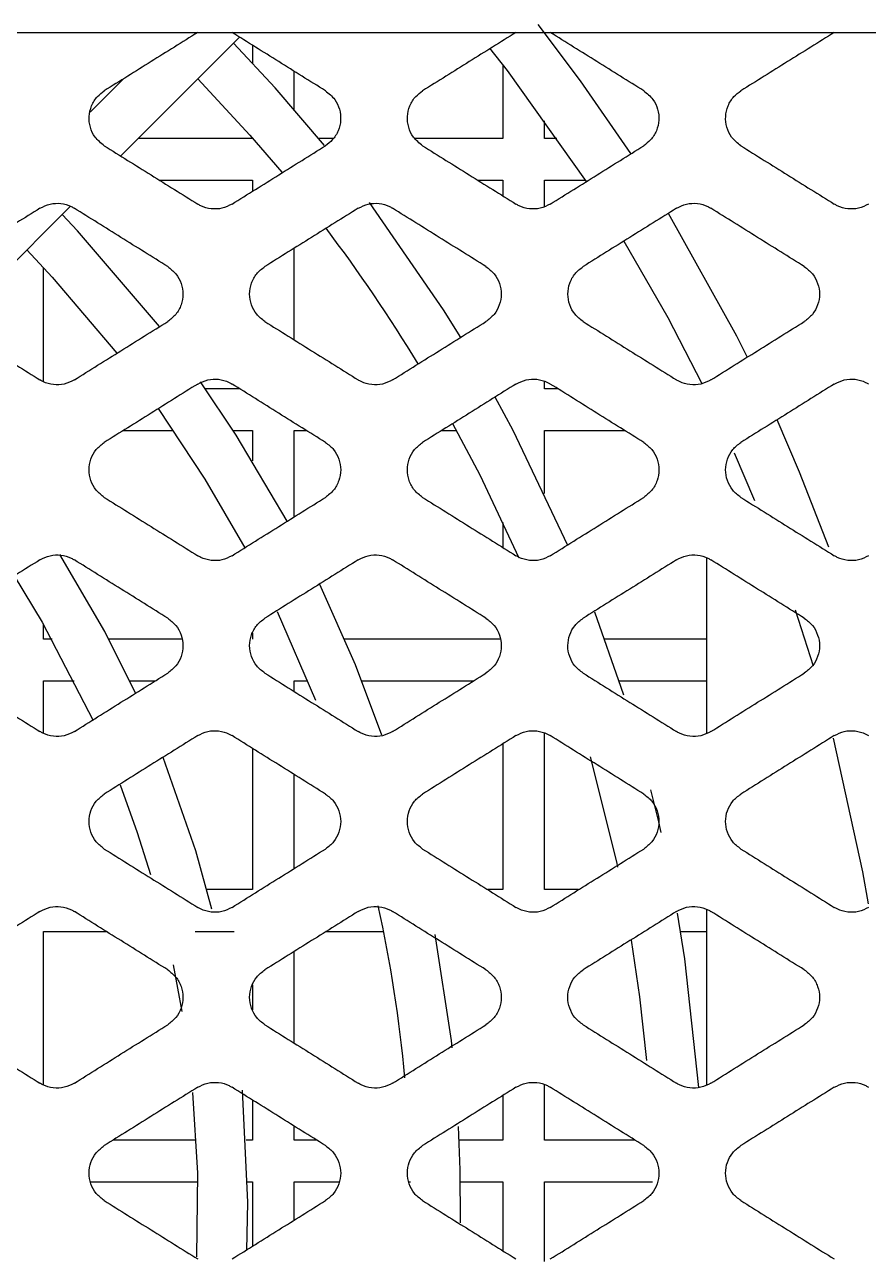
# Model space of a CAD drawing. Header units: millimetres. Extents: x 11355 to 11505, y 8083 to 8171.
# Drawn here: x 11363.598 to 11364.657, y 8089.316 to 8090.863 of the extents above; entities that cross this region are included whole.
import ezdxf

# ---------------------------------------------------------------- set-up
doc = ezdxf.new("R2010")
doc.units = ezdxf.units.MM
doc.layers.add('UPS', color=7, linetype='Continuous')

# ---------------------------------------------------------------- blocks, each defined once
blk = doc.blocks.new('UPS - 2.2kVA (APC SRT2200RMXLI-NC)')
at = {"linetype": 'Continuous'}
for p, q in [((2314.4138, 1376.5248), (2327.7323, 1376.5248)), ((2318.9195, 1376.3698), (2319.0686, 1376.5189)), ((2319.0846, 1376.5089), (2319.0846, 1376.4863)), ((2319.3989, 1376.484), (2319.3989, 1376.3919)), ((2319.137, 1376.4282), (2319.137, 1376.4761)), ((2318.9231, 1376.4668), (2318.881, 1376.4246)), ((2319.4513, 1376.3919), (2319.4513, 1376.4138)), ((2319.0846, 1376.3919), (2318.9416, 1376.3919)), ((2319.0846, 1376.3927), (2319.0846, 1376.3919)), ((2319.1862, 1376.3919), (2319.1679, 1376.3919)), ((2319.3989, 1376.3919), (2319.2885, 1376.3919)), ((2319.4668, 1376.3919), (2319.4513, 1376.3919)), ((2318.9679, 1376.3395), (2319.0846, 1376.3395)), ((2319.0846, 1376.3395), (2319.0846, 1376.3254)), ((2319.3674, 1376.3395), (2319.3989, 1376.3395)), ((2319.3989, 1376.3395), (2319.3989, 1376.3197)), ((2319.4513, 1376.3395), (2319.5025, 1376.3395)), ((2319.4513, 1376.3064), (2319.4513, 1376.3395)), ((2318.7075, 1376.1578), (2318.8563, 1376.3066)), ((2319.137, 1376.139), (2319.137, 1376.2539)), ((2318.8227, 1376.0864), (2318.8227, 1376.2295)), ((2319.4513, 1376.0776), (2319.4513, 1376.0867)), ((2319.0687, 1376.0776), (2319.0257, 1376.0776)), ((2319.4682, 1376.0776), (2319.4513, 1376.0776)), ((2318.9226, 1376.0252), (2318.9854, 1376.0252)), ((2319.0608, 1376.0252), (2319.0846, 1376.0252)), ((2319.0846, 1376.0252), (2319.0846, 1375.9872)), ((2319.137, 1376.0252), (2319.1525, 1376.0252)), ((2319.137, 1375.9168), (2319.137, 1376.0252)), ((2319.3221, 1376.0252), (2319.3408, 1376.0252)), ((2319.4513, 1376.0252), (2319.552, 1376.0252)), ((2319.4513, 1375.946), (2319.4513, 1376.0252)), ((2319.6894, 1375.9971), (2319.7147, 1375.9376)), ((2319.3989, 1375.9096), (2319.3989, 1375.8784)), ((2319.6551, 1375.6454), (2319.6551, 1375.8653)), ((2319.1156, 1375.7982), (2319.1639, 1375.6869)), ((2319.7658, 1375.8003), (2319.7884, 1375.7297)), ((2318.8227, 1375.7633), (2318.8227, 1375.7819)), ((2318.8332, 1375.7633), (2318.8227, 1375.7633)), ((2318.9961, 1375.7633), (2318.9047, 1375.7633)), ((2319.0846, 1375.7708), (2319.0846, 1375.7633)), ((2319.3956, 1375.7633), (2319.2004, 1375.7633)), ((2319.6551, 1375.7633), (2319.5269, 1375.7633)), ((2318.8227, 1375.7109), (2318.8609, 1375.7109)), ((2318.8227, 1375.6451), (2318.8227, 1375.7109)), ((2318.9309, 1375.7109), (2318.9627, 1375.7109)), ((2319.137, 1375.7109), (2319.1543, 1375.7109)), ((2319.137, 1375.6977), (2319.137, 1375.7109)), ((2319.222, 1375.7109), (2319.3622, 1375.7109)), ((2319.5449, 1375.7109), (2319.6551, 1375.7109)), ((2319.4513, 1375.449), (2319.4513, 1375.6454)), ((2319.0846, 1375.6263), (2319.0846, 1375.449)), ((2319.3989, 1375.6319), (2319.3989, 1375.449)), ((2319.137, 1375.4755), (2319.137, 1375.5936)), ((2319.0846, 1375.449), (2319.0274, 1375.449)), ((2319.3989, 1375.449), (2319.38, 1375.449)), ((2319.4941, 1375.449), (2319.4513, 1375.449)), ((2319.6551, 1375.2041), (2319.6551, 1375.4241)), ((2318.8227, 1375.3966), (2318.9012, 1375.3966)), ((2318.8227, 1375.2038), (2318.8227, 1375.3966)), ((2319.0127, 1375.3966), (2319.0618, 1375.3966)), ((2319.1774, 1375.3966), (2319.2494, 1375.3966)), ((2319.6221, 1375.3966), (2319.6551, 1375.3966)), ((2319.137, 1375.2564), (2319.137, 1375.3714)), ((2318.9853, 1375.3548), (2318.9963, 1375.296)), ((2319.0846, 1375.3295), (2319.0846, 1375.2983)), ((2319.4513, 1375.1347), (2319.4513, 1375.2041)), ((2319.0846, 1375.1851), (2319.0846, 1375.1347)), ((2319.3989, 1375.1907), (2319.3989, 1375.1347)), ((2319.137, 1375.1347), (2319.137, 1375.1523)), ((2319.014, 1375.1347), (2318.9099, 1375.1347)), ((2319.0846, 1375.1347), (2319.0769, 1375.1347)), ((2319.1652, 1375.1347), (2319.137, 1375.1347)), ((2319.3989, 1375.1347), (2319.3444, 1375.1347)), ((2319.5647, 1375.1347), (2319.4513, 1375.1347)), ((2318.8815, 1375.0823), (2319.0159, 1375.0823)), ((2319.0787, 1375.0823), (2319.0846, 1375.0823)), ((2319.0846, 1375.0823), (2319.0846, 1375.0014)), ((2319.137, 1375.0823), (2319.1936, 1375.0823)), ((2319.137, 1375.0342), (2319.137, 1375.0823)), ((2319.281, 1375.0823), (2319.283, 1375.0823)), ((2319.3459, 1375.0823), (2319.3989, 1375.0823)), ((2319.3989, 1375.0823), (2319.3989, 1374.9958)), ((2319.4513, 1375.0823), (2319.5869, 1375.0823)), ((2319.4513, 1374.9825), (2319.4513, 1375.0823))]:
    blk.add_line(p, q, dxfattribs=at)
at = {"linetype": 'Continuous', "flags": 128}
for points in [[(2319.5596, 1376.3727), (2319.4965, 1376.4639), (2319.4432, 1376.5346)], [(2319.1752, 1376.3831), (2319.1131, 1376.4553), (2319.0609, 1376.5112)], [(2319.3823, 1376.5051), (2319.4043, 1376.477), (2319.5037, 1376.3376)], [(2319.0164, 1376.4667), (2319.0816, 1376.3961), (2319.1216, 1376.3493)], [(2319.3461, 1376.142), (2319.3245, 1376.1767), (2319.2315, 1376.3114)], [(2319.7062, 1376.117), (2319.6928, 1376.1436), (2319.607, 1376.2977)], [(2318.968, 1376.1557), (2318.8653, 1376.276), (2318.846, 1376.2963)], [(2318.8016, 1376.2519), (2318.8334, 1376.2178), (2318.9144, 1376.1222)], [(2319.551, 1376.2628), (2319.606, 1376.1669), (2319.6488, 1376.0841)], [(2319.1284, 1375.9113), (2319.0645, 1376.0194), (2319.0197, 1376.0862)], [(2319.4806, 1375.8808), (2319.4121, 1376.0251), (2319.3895, 1376.067)], [(2318.9663, 1376.0528), (2319.0251, 1375.9641), (2319.075, 1375.8779)], [(2319.8082, 1375.8788), (2319.7715, 1375.9729), (2319.7432, 1376.0385)], [(2319.336, 1376.0339), (2319.37, 1375.9695), (2319.4189, 1375.8653)], [(2318.9384, 1375.6949), (2318.8996, 1375.7729), (2318.8432, 1375.8696)], [(2318.7856, 1375.843), (2318.821, 1375.7849), (2318.8848, 1375.6611)], [(2319.2473, 1375.6427), (2319.214, 1375.731), (2319.1692, 1375.8318)], [(2319.5507, 1375.6932), (2319.5476, 1375.7027), (2319.5144, 1375.7971)], [(2319.8137, 1375.6392), (2319.8505, 1375.4712), (2319.8575, 1375.431)], [(2319.0338, 1375.4244), (2319.0135, 1375.4978), (2318.9727, 1375.6149)], [(2319.5084, 1375.6159), (2319.5415, 1375.4839), (2319.543, 1375.4771)], [(2318.9186, 1375.5806), (2318.9402, 1375.5206), (2318.9568, 1375.468)], [(2319.5978, 1375.5206), (2319.5947, 1375.5341), (2319.5848, 1375.5744)], [(2319.6449, 1375.2008), (2319.6275, 1375.3621), (2319.6182, 1375.4195)], [(2319.3356, 1375.2505), (2319.3345, 1375.2597), (2319.3142, 1375.3926)], [(2319.5602, 1375.3856), (2319.5706, 1375.3143), (2319.5792, 1375.2345)], [(2319.0095, 1375.1945), (2319.0156, 1375.0931), (2319.0145, 1374.9882)], [(2319.0777, 1374.9962), (2319.0789, 1375.0568), (2319.0724, 1375.1974)], [(2319.3459, 1375.031), (2319.3456, 1375.0975), (2319.3435, 1375.1519)]]:
    blk.add_lwpolyline(points, dxfattribs=at)
at = {"linetype": 'Continuous'}
for radius, start, end in [(2.0272, 31.2624, 37.0797), (1.7234, 5.195, 12.462)]:
    blk.add_arc((2317.5598, 1375.0568), radius, start, end, dxfattribs=at)
for points, knots in [([(2319.016, 1376.5248), (2319.0063, 1376.5187), (2318.9867, 1376.5065), (2318.9477, 1376.4821), (2318.9184, 1376.4638), (2318.8988, 1376.4516)], [0, 0, 0, 0, 0.2500534, 0.5001068, 1, 1, 1, 1]), ([(2319.1763, 1376.4516), (2319.1666, 1376.4577), (2319.147, 1376.4699), (2319.1079, 1376.4943), (2319.0787, 1376.5126), (2319.0591, 1376.5248)], [0, 0, 0, 0, 0.250053, 0.500107, 1, 1, 1, 1]), ([(2319.4155, 1376.5248), (2319.4057, 1376.5187), (2319.3862, 1376.5065), (2319.3471, 1376.4821), (2319.3178, 1376.4638), (2319.2983, 1376.4516)], [0, 0, 0, 0, 0.2500534, 0.5001068, 1, 1, 1, 1]), ([(2319.5758, 1376.4516), (2319.566, 1376.4577), (2319.5465, 1376.4699), (2319.5074, 1376.4943), (2319.4781, 1376.5126), (2319.4586, 1376.5248)], [0, 0, 0, 0, 0.250053, 0.500107, 1, 1, 1, 1]), ([(2319.815, 1376.5248), (2319.8052, 1376.5187), (2319.7857, 1376.5065), (2319.7466, 1376.4821), (2319.7173, 1376.4638), (2319.6978, 1376.4516)], [0, 0, 0, 0, 0.2500534, 0.5001068, 1, 1, 1, 1]), ([(2318.8988, 1376.3826), (2318.8946, 1376.386), (2318.8868, 1376.3922), (2318.8806, 1376.4057), (2318.879, 1376.4195), (2318.8822, 1376.433), (2318.8891, 1376.4443), (2318.8958, 1376.4493), (2318.8988, 1376.4516)], [0, 0, 0, 0, 0.19432, 0.360812, 0.528037, 0.695467, 0.862768, 1, 1, 1, 1]), ([(2319.1763, 1376.4516), (2319.1805, 1376.4482), (2319.1884, 1376.442), (2319.1946, 1376.4285), (2319.1962, 1376.4147), (2319.193, 1376.4012), (2319.1861, 1376.3899), (2319.1794, 1376.3849), (2319.1763, 1376.3826)], [0, 0, 0, 0, 0.194318, 0.360854, 0.528149, 0.695606, 0.862865, 1, 1, 1, 1]), ([(2319.2983, 1376.3826), (2319.2941, 1376.386), (2319.2863, 1376.3922), (2319.2801, 1376.4057), (2319.2785, 1376.4195), (2319.2816, 1376.433), (2319.2886, 1376.4443), (2319.2953, 1376.4493), (2319.2983, 1376.4516)], [0, 0, 0, 0, 0.19432, 0.360812, 0.528037, 0.695467, 0.862768, 1, 1, 1, 1]), ([(2319.5758, 1376.4516), (2319.58, 1376.4482), (2319.5878, 1376.442), (2319.594, 1376.4285), (2319.5956, 1376.4147), (2319.5924, 1376.4012), (2319.5855, 1376.3899), (2319.5788, 1376.3849), (2319.5758, 1376.3826)], [0, 0, 0, 0, 0.194318, 0.360854, 0.528149, 0.695606, 0.862865, 1, 1, 1, 1]), ([(2319.6978, 1376.3826), (2319.6936, 1376.386), (2319.6857, 1376.3922), (2319.6795, 1376.4057), (2319.6779, 1376.4195), (2319.6811, 1376.433), (2319.688, 1376.4443), (2319.6947, 1376.4493), (2319.6978, 1376.4516)], [0, 0, 0, 0, 0.19432, 0.360812, 0.528037, 0.695467, 0.862768, 1, 1, 1, 1]), ([(2318.8988, 1376.3826), (2318.9086, 1376.3765), (2318.9281, 1376.3643), (2318.9672, 1376.3399), (2318.9965, 1376.3216), (2319.016, 1376.3094)], [0, 0, 0, 0, 0.2500408, 0.5000816, 1, 1, 1, 1]), ([(2319.0591, 1376.3094), (2319.0689, 1376.3155), (2319.0884, 1376.3277), (2319.1275, 1376.3521), (2319.1568, 1376.3704), (2319.1763, 1376.3826)], [0, 0, 0, 0, 0.250041, 0.500082, 1, 1, 1, 1]), ([(2319.2983, 1376.3826), (2319.3081, 1376.3765), (2319.3276, 1376.3643), (2319.3667, 1376.3399), (2319.396, 1376.3216), (2319.4155, 1376.3094)], [0, 0, 0, 0, 0.250041, 0.500082, 1, 1, 1, 1]), ([(2319.4586, 1376.3094), (2319.4684, 1376.3155), (2319.4879, 1376.3277), (2319.527, 1376.3521), (2319.5563, 1376.3704), (2319.5758, 1376.3826)], [0, 0, 0, 0, 0.250041, 0.500082, 1, 1, 1, 1]), ([(2319.6978, 1376.3826), (2319.7075, 1376.3765), (2319.7271, 1376.3643), (2319.7661, 1376.3399), (2319.7954, 1376.3216), (2319.815, 1376.3094)], [0, 0, 0, 0, 0.250041, 0.500082, 1, 1, 1, 1]), ([(2318.818, 1376.3042), (2318.8083, 1376.2981), (2318.7887, 1376.2859), (2318.7497, 1376.2615), (2318.7204, 1376.2432), (2318.7008, 1376.231)], [0, 0, 0, 0, 0.250046, 0.500092, 1, 1, 1, 1]), ([(2318.818, 1376.3042), (2318.8222, 1376.3062), (2318.8304, 1376.3103), (2318.8444, 1376.3108), (2318.8547, 1376.3079), (2318.8599, 1376.3049), (2318.8611, 1376.3042)], [0, 0, 0, 0, 0.301158, 0.602285, 0.903694, 1, 1, 1, 1]), ([(2318.9784, 1376.231), (2318.9686, 1376.2371), (2318.949, 1376.2493), (2318.91, 1376.2737), (2318.8807, 1376.292), (2318.8611, 1376.3042)], [0, 0, 0, 0, 0.2500459, 0.5000919, 1, 1, 1, 1]), ([(2319.0591, 1376.3094), (2319.055, 1376.3074), (2319.0468, 1376.3033), (2319.0328, 1376.3028), (2319.0225, 1376.3057), (2319.0173, 1376.3087), (2319.016, 1376.3094)], [0, 0, 0, 0, 0.301015, 0.601998, 0.903375, 1, 1, 1, 1]), ([(2319.2175, 1376.3042), (2319.2077, 1376.2981), (2319.1882, 1376.2859), (2319.1491, 1376.2615), (2319.1198, 1376.2432), (2319.1003, 1376.231)], [0, 0, 0, 0, 0.250046, 0.500092, 1, 1, 1, 1]), ([(2319.2175, 1376.3042), (2319.2216, 1376.3062), (2319.2298, 1376.3103), (2319.2438, 1376.3108), (2319.2542, 1376.3079), (2319.2594, 1376.3049), (2319.2606, 1376.3042)], [0, 0, 0, 0, 0.301158, 0.602285, 0.903694, 1, 1, 1, 1]), ([(2319.3778, 1376.231), (2319.368, 1376.2371), (2319.3485, 1376.2493), (2319.3094, 1376.2737), (2319.2801, 1376.292), (2319.2606, 1376.3042)], [0, 0, 0, 0, 0.250046, 0.500092, 1, 1, 1, 1]), ([(2319.4586, 1376.3094), (2319.4545, 1376.3074), (2319.4463, 1376.3033), (2319.4323, 1376.3028), (2319.4219, 1376.3057), (2319.4168, 1376.3087), (2319.4155, 1376.3094)], [0, 0, 0, 0, 0.301015, 0.601998, 0.903375, 1, 1, 1, 1]), ([(2319.617, 1376.3042), (2319.6072, 1376.2981), (2319.5877, 1376.2859), (2319.5486, 1376.2615), (2319.5193, 1376.2432), (2319.4998, 1376.231)], [0, 0, 0, 0, 0.250046, 0.500092, 1, 1, 1, 1]), ([(2319.617, 1376.3042), (2319.6211, 1376.3062), (2319.6293, 1376.3103), (2319.6433, 1376.3108), (2319.6536, 1376.3079), (2319.6588, 1376.3049), (2319.6601, 1376.3042)], [0, 0, 0, 0, 0.301158, 0.602285, 0.903694, 1, 1, 1, 1]), ([(2319.7773, 1376.231), (2319.7675, 1376.2371), (2319.748, 1376.2493), (2319.7089, 1376.2737), (2319.6796, 1376.292), (2319.6601, 1376.3042)], [0, 0, 0, 0, 0.250046, 0.500092, 1, 1, 1, 1]), ([(2319.8581, 1376.3094), (2319.854, 1376.3074), (2319.8458, 1376.3033), (2319.8318, 1376.3028), (2319.8214, 1376.3057), (2319.8162, 1376.3087), (2319.815, 1376.3094)], [0, 0, 0, 0, 0.301015, 0.601998, 0.903375, 1, 1, 1, 1]), ([(2318.9784, 1376.231), (2318.982, 1376.2281), (2318.9893, 1376.2225), (2318.9959, 1376.2101), (2318.9983, 1376.1964), (2318.9959, 1376.1827), (2318.9892, 1376.1704), (2318.982, 1376.1648), (2318.9784, 1376.162)], [0, 0, 0, 0, 0.166702, 0.333375, 0.500722, 0.667724, 0.834682, 1, 1, 1, 1]), ([(2319.1003, 1376.162), (2319.0967, 1376.1648), (2319.0894, 1376.1704), (2319.0828, 1376.1828), (2319.0804, 1376.1965), (2319.0828, 1376.2102), (2319.0894, 1376.2226), (2319.0967, 1376.2282), (2319.1003, 1376.231)], [0, 0, 0, 0, 0.166661, 0.333294, 0.500578, 0.667546, 0.834534, 1, 1, 1, 1]), ([(2319.3778, 1376.231), (2319.3815, 1376.2281), (2319.3887, 1376.2225), (2319.3954, 1376.2101), (2319.3977, 1376.1964), (2319.3953, 1376.1827), (2319.3887, 1376.1704), (2319.3814, 1376.1648), (2319.3778, 1376.162)], [0, 0, 0, 0, 0.166702, 0.333375, 0.500722, 0.667724, 0.834682, 1, 1, 1, 1]), ([(2319.4998, 1376.162), (2319.4961, 1376.1648), (2319.4889, 1376.1704), (2319.4822, 1376.1828), (2319.4799, 1376.1965), (2319.4823, 1376.2102), (2319.4889, 1376.2226), (2319.4962, 1376.2282), (2319.4998, 1376.231)], [0, 0, 0, 0, 0.166661, 0.333294, 0.500578, 0.667546, 0.834534, 1, 1, 1, 1]), ([(2319.7773, 1376.231), (2319.7809, 1376.2281), (2319.7882, 1376.2225), (2319.7948, 1376.2101), (2319.7972, 1376.1964), (2319.7948, 1376.1827), (2319.7882, 1376.1704), (2319.7809, 1376.1648), (2319.7773, 1376.162)], [0, 0, 0, 0, 0.166702, 0.333375, 0.500722, 0.667724, 0.834682, 1, 1, 1, 1]), ([(2318.7008, 1376.162), (2318.7106, 1376.1559), (2318.7301, 1376.1437), (2318.7692, 1376.1193), (2318.7985, 1376.101), (2318.818, 1376.0887)], [0, 0, 0, 0, 0.250035, 0.500069, 1, 1, 1, 1]), ([(2318.8612, 1376.0887), (2318.8709, 1376.0948), (2318.8905, 1376.1071), (2318.9295, 1376.1315), (2318.9588, 1376.1498), (2318.9784, 1376.162)], [0, 0, 0, 0, 0.250035, 0.500069, 1, 1, 1, 1]), ([(2319.1003, 1376.162), (2319.1101, 1376.1559), (2319.1296, 1376.1437), (2319.1687, 1376.1193), (2319.198, 1376.101), (2319.2175, 1376.0887)], [0, 0, 0, 0, 0.250035, 0.500069, 1, 1, 1, 1]), ([(2319.2606, 1376.0887), (2319.2704, 1376.0948), (2319.2899, 1376.1071), (2319.329, 1376.1315), (2319.3583, 1376.1498), (2319.3778, 1376.162)], [0, 0, 0, 0, 0.2500347, 0.5000694, 1, 1, 1, 1]), ([(2319.4998, 1376.162), (2319.5095, 1376.1559), (2319.5291, 1376.1437), (2319.5681, 1376.1193), (2319.5974, 1376.101), (2319.617, 1376.0887)], [0, 0, 0, 0, 0.250035, 0.500069, 1, 1, 1, 1]), ([(2319.6601, 1376.0887), (2319.6699, 1376.0948), (2319.6894, 1376.1071), (2319.7285, 1376.1315), (2319.7578, 1376.1498), (2319.7773, 1376.162)], [0, 0, 0, 0, 0.2500347, 0.5000694, 1, 1, 1, 1]), ([(2318.8612, 1376.0887), (2318.857, 1376.0867), (2318.8488, 1376.0826), (2318.8348, 1376.0821), (2318.8245, 1376.085), (2318.8193, 1376.088), (2318.818, 1376.0887)], [0, 0, 0, 0, 0.30145, 0.602864, 0.90458, 1, 1, 1, 1]), ([(2319.016, 1376.0836), (2319.0063, 1376.0775), (2318.9867, 1376.0652), (2318.9477, 1376.0408), (2318.9184, 1376.0225), (2318.8988, 1376.0103)], [0, 0, 0, 0, 0.2500387, 0.5000774, 1, 1, 1, 1]), ([(2319.016, 1376.0836), (2319.0201, 1376.0856), (2319.0284, 1376.0897), (2319.0424, 1376.0902), (2319.0527, 1376.0873), (2319.0579, 1376.0843), (2319.0591, 1376.0836)], [0, 0, 0, 0, 0.301559, 0.603083, 0.904825, 1, 1, 1, 1]), ([(2319.1763, 1376.0103), (2319.1666, 1376.0164), (2319.147, 1376.0286), (2319.108, 1376.053), (2319.0787, 1376.0714), (2319.0591, 1376.0836)], [0, 0, 0, 0, 0.250039, 0.500077, 1, 1, 1, 1]), ([(2319.2606, 1376.0887), (2319.2565, 1376.0867), (2319.2483, 1376.0826), (2319.2343, 1376.0821), (2319.2239, 1376.085), (2319.2188, 1376.088), (2319.2175, 1376.0887)], [0, 0, 0, 0, 0.30145, 0.602864, 0.90458, 1, 1, 1, 1]), ([(2319.4155, 1376.0836), (2319.4057, 1376.0775), (2319.3862, 1376.0652), (2319.3471, 1376.0408), (2319.3178, 1376.0225), (2319.2983, 1376.0103)], [0, 0, 0, 0, 0.2500387, 0.5000774, 1, 1, 1, 1]), ([(2319.4155, 1376.0836), (2319.4196, 1376.0856), (2319.4278, 1376.0897), (2319.4418, 1376.0902), (2319.4522, 1376.0873), (2319.4574, 1376.0843), (2319.4586, 1376.0836)], [0, 0, 0, 0, 0.301559, 0.603083, 0.904825, 1, 1, 1, 1]), ([(2319.5758, 1376.0103), (2319.566, 1376.0164), (2319.5465, 1376.0286), (2319.5074, 1376.053), (2319.4781, 1376.0714), (2319.4586, 1376.0836)], [0, 0, 0, 0, 0.250039, 0.500077, 1, 1, 1, 1]), ([(2319.6601, 1376.0887), (2319.656, 1376.0867), (2319.6478, 1376.0826), (2319.6338, 1376.0821), (2319.6234, 1376.085), (2319.6182, 1376.088), (2319.617, 1376.0887)], [0, 0, 0, 0, 0.30145, 0.602864, 0.90458, 1, 1, 1, 1]), ([(2319.815, 1376.0836), (2319.8052, 1376.0775), (2319.7857, 1376.0652), (2319.7466, 1376.0408), (2319.7173, 1376.0225), (2319.6978, 1376.0103)], [0, 0, 0, 0, 0.2500387, 0.5000774, 1, 1, 1, 1]), ([(2319.815, 1376.0836), (2319.8191, 1376.0856), (2319.8273, 1376.0897), (2319.8413, 1376.0902), (2319.8516, 1376.0873), (2319.8568, 1376.0843), (2319.8581, 1376.0836)], [0, 0, 0, 0, 0.301559, 0.603083, 0.904825, 1, 1, 1, 1]), ([(2318.8988, 1375.9413), (2318.8952, 1375.9441), (2318.8879, 1375.9498), (2318.8813, 1375.9622), (2318.8789, 1375.9759), (2318.8813, 1375.9896), (2318.8879, 1376.0019), (2318.8952, 1376.0075), (2318.8988, 1376.0103)], [0, 0, 0, 0, 0.166752, 0.333482, 0.500689, 0.66748, 0.834277, 1, 1, 1, 1]), ([(2319.1763, 1376.0103), (2319.18, 1376.0075), (2319.1873, 1376.0019), (2319.1939, 1375.9895), (2319.1963, 1375.9758), (2319.1938, 1375.9621), (2319.1872, 1375.9497), (2319.18, 1375.9441), (2319.1763, 1375.9413)], [0, 0, 0, 0, 0.166787, 0.333551, 0.500809, 0.667627, 0.8344, 1, 1, 1, 1]), ([(2319.2983, 1375.9413), (2319.2946, 1375.9441), (2319.2874, 1375.9498), (2319.2807, 1375.9622), (2319.2784, 1375.9759), (2319.2808, 1375.9896), (2319.2874, 1376.0019), (2319.2947, 1376.0075), (2319.2983, 1376.0103)], [0, 0, 0, 0, 0.166752, 0.333482, 0.500689, 0.66748, 0.834277, 1, 1, 1, 1]), ([(2319.5758, 1376.0103), (2319.5794, 1376.0075), (2319.5867, 1376.0019), (2319.5933, 1375.9895), (2319.5957, 1375.9758), (2319.5933, 1375.9621), (2319.5867, 1375.9497), (2319.5794, 1375.9441), (2319.5758, 1375.9413)], [0, 0, 0, 0, 0.166787, 0.333551, 0.500809, 0.667627, 0.8344, 1, 1, 1, 1]), ([(2319.6978, 1375.9413), (2319.6941, 1375.9441), (2319.6868, 1375.9498), (2319.6802, 1375.9622), (2319.6778, 1375.9759), (2319.6802, 1375.9896), (2319.6869, 1376.0019), (2319.6941, 1376.0075), (2319.6978, 1376.0103)], [0, 0, 0, 0, 0.166752, 0.333482, 0.500689, 0.66748, 0.834277, 1, 1, 1, 1]), ([(2318.8988, 1375.9413), (2318.9086, 1375.9352), (2318.9281, 1375.923), (2318.9672, 1375.8986), (2318.9965, 1375.8803), (2319.016, 1375.8681)], [0, 0, 0, 0, 0.250029, 0.500058, 1, 1, 1, 1]), ([(2319.0591, 1375.8681), (2319.0689, 1375.8742), (2319.0884, 1375.8864), (2319.1275, 1375.9108), (2319.1568, 1375.9291), (2319.1763, 1375.9413)], [0, 0, 0, 0, 0.250029, 0.500058, 1, 1, 1, 1]), ([(2319.2983, 1375.9413), (2319.3081, 1375.9352), (2319.3276, 1375.923), (2319.3667, 1375.8986), (2319.396, 1375.8803), (2319.4155, 1375.8681)], [0, 0, 0, 0, 0.250029, 0.500058, 1, 1, 1, 1]), ([(2319.4586, 1375.8681), (2319.4684, 1375.8742), (2319.4879, 1375.8864), (2319.527, 1375.9108), (2319.5563, 1375.9291), (2319.5758, 1375.9413)], [0, 0, 0, 0, 0.250029, 0.500058, 1, 1, 1, 1]), ([(2319.6978, 1375.9413), (2319.7075, 1375.9352), (2319.7271, 1375.923), (2319.7661, 1375.8986), (2319.7954, 1375.8803), (2319.815, 1375.8681)], [0, 0, 0, 0, 0.250029, 0.500058, 1, 1, 1, 1]), ([(2318.818, 1375.8629), (2318.8222, 1375.865), (2318.8304, 1375.869), (2318.8444, 1375.8695), (2318.8548, 1375.8666), (2318.8599, 1375.8636), (2318.8612, 1375.8629)], [0, 0, 0, 0, 0.301859, 0.603678, 0.905692, 1, 1, 1, 1]), ([(2319.0591, 1375.8681), (2319.055, 1375.866), (2319.0468, 1375.862), (2319.0328, 1375.8615), (2319.0224, 1375.8644), (2319.0173, 1375.8674), (2319.016, 1375.8681)], [0, 0, 0, 0, 0.301785, 0.60353, 0.905524, 1, 1, 1, 1]), ([(2319.2175, 1375.8629), (2319.2216, 1375.865), (2319.2299, 1375.869), (2319.2439, 1375.8695), (2319.2542, 1375.8666), (2319.2594, 1375.8636), (2319.2606, 1375.8629)], [0, 0, 0, 0, 0.301859, 0.603678, 0.905692, 1, 1, 1, 1]), ([(2319.4586, 1375.8681), (2319.4545, 1375.866), (2319.4463, 1375.862), (2319.4322, 1375.8615), (2319.4219, 1375.8644), (2319.4167, 1375.8674), (2319.4155, 1375.8681)], [0, 0, 0, 0, 0.301785, 0.60353, 0.905524, 1, 1, 1, 1]), ([(2319.617, 1375.8629), (2319.6211, 1375.865), (2319.6293, 1375.869), (2319.6433, 1375.8695), (2319.6537, 1375.8666), (2319.6589, 1375.8636), (2319.6601, 1375.8629)], [0, 0, 0, 0, 0.3018585, 0.6036777, 0.9056923, 1, 1, 1, 1]), ([(2319.8581, 1375.8681), (2319.854, 1375.866), (2319.8457, 1375.862), (2319.8317, 1375.8615), (2319.8214, 1375.8644), (2319.8162, 1375.8674), (2319.815, 1375.8681)], [0, 0, 0, 0, 0.301785, 0.60353, 0.905524, 1, 1, 1, 1]), ([(2318.818, 1375.8629), (2318.8083, 1375.8568), (2318.7887, 1375.8446), (2318.7497, 1375.8202), (2318.7204, 1375.8019), (2318.7008, 1375.7897)], [0, 0, 0, 0, 0.250032, 0.500063, 1, 1, 1, 1]), ([(2318.9784, 1375.7897), (2318.9686, 1375.7958), (2318.9491, 1375.808), (2318.91, 1375.8324), (2318.8807, 1375.8507), (2318.8612, 1375.8629)], [0, 0, 0, 0, 0.250032, 0.500063, 1, 1, 1, 1]), ([(2319.2175, 1375.8629), (2319.2077, 1375.8568), (2319.1882, 1375.8446), (2319.1491, 1375.8202), (2319.1198, 1375.8019), (2319.1003, 1375.7897)], [0, 0, 0, 0, 0.250032, 0.500063, 1, 1, 1, 1]), ([(2319.3778, 1375.7897), (2319.3681, 1375.7958), (2319.3485, 1375.808), (2319.3095, 1375.8324), (2319.2802, 1375.8507), (2319.2606, 1375.8629)], [0, 0, 0, 0, 0.250032, 0.500063, 1, 1, 1, 1]), ([(2319.617, 1375.8629), (2319.6072, 1375.8568), (2319.5877, 1375.8446), (2319.5486, 1375.8202), (2319.5193, 1375.8019), (2319.4998, 1375.7897)], [0, 0, 0, 0, 0.250032, 0.500063, 1, 1, 1, 1]), ([(2319.7773, 1375.7897), (2319.7675, 1375.7958), (2319.748, 1375.808), (2319.7089, 1375.8324), (2319.6796, 1375.8507), (2319.6601, 1375.8629)], [0, 0, 0, 0, 0.250032, 0.500063, 1, 1, 1, 1]), ([(2318.9784, 1375.7897), (2318.982, 1375.7869), (2318.9893, 1375.7812), (2318.9959, 1375.7688), (2318.9983, 1375.7551), (2318.9959, 1375.7414), (2318.9893, 1375.7291), (2318.982, 1375.7235), (2318.9784, 1375.7207)], [0, 0, 0, 0, 0.166811, 0.333603, 0.500789, 0.667459, 0.834086, 1, 1, 1, 1]), ([(2319.1003, 1375.7207), (2319.0967, 1375.7235), (2319.0894, 1375.7291), (2319.0828, 1375.7415), (2319.0804, 1375.7552), (2319.0828, 1375.7689), (2319.0894, 1375.7813), (2319.0967, 1375.7869), (2319.1003, 1375.7897)], [0, 0, 0, 0, 0.166784, 0.333549, 0.500696, 0.667344, 0.83399, 1, 1, 1, 1]), ([(2319.3778, 1375.7897), (2319.3815, 1375.7869), (2319.3888, 1375.7812), (2319.3954, 1375.7688), (2319.3977, 1375.7551), (2319.3953, 1375.7414), (2319.3887, 1375.7291), (2319.3815, 1375.7235), (2319.3778, 1375.7207)], [0, 0, 0, 0, 0.166811, 0.333603, 0.500789, 0.667459, 0.834086, 1, 1, 1, 1]), ([(2319.4998, 1375.7207), (2319.4961, 1375.7235), (2319.4888, 1375.7291), (2319.4822, 1375.7415), (2319.4798, 1375.7552), (2319.4823, 1375.7689), (2319.4889, 1375.7813), (2319.4961, 1375.7869), (2319.4998, 1375.7897)], [0, 0, 0, 0, 0.166784, 0.333549, 0.500696, 0.667344, 0.83399, 1, 1, 1, 1]), ([(2319.7773, 1375.7897), (2319.7809, 1375.7869), (2319.7882, 1375.7812), (2319.7948, 1375.7688), (2319.7972, 1375.7551), (2319.7948, 1375.7414), (2319.7882, 1375.7291), (2319.7809, 1375.7235), (2319.7773, 1375.7207)], [0, 0, 0, 0, 0.166811, 0.333603, 0.500789, 0.667459, 0.834086, 1, 1, 1, 1]), ([(2318.7008, 1375.7207), (2318.7106, 1375.7146), (2318.7301, 1375.7024), (2318.7692, 1375.678), (2318.7985, 1375.6596), (2318.818, 1375.6474)], [0, 0, 0, 0, 0.250023, 0.500046, 1, 1, 1, 1]), ([(2318.8612, 1375.6474), (2318.8709, 1375.6535), (2318.8905, 1375.6658), (2318.9295, 1375.6902), (2318.9588, 1375.7085), (2318.9784, 1375.7207)], [0, 0, 0, 0, 0.250023, 0.500046, 1, 1, 1, 1]), ([(2319.1003, 1375.7207), (2319.1101, 1375.7146), (2319.1296, 1375.7024), (2319.1687, 1375.678), (2319.198, 1375.6596), (2319.2175, 1375.6474)], [0, 0, 0, 0, 0.250023, 0.500046, 1, 1, 1, 1]), ([(2319.2606, 1375.6474), (2319.2704, 1375.6535), (2319.2899, 1375.6658), (2319.329, 1375.6902), (2319.3583, 1375.7085), (2319.3778, 1375.7207)], [0, 0, 0, 0, 0.250023, 0.500046, 1, 1, 1, 1]), ([(2319.4998, 1375.7207), (2319.5095, 1375.7146), (2319.5291, 1375.7024), (2319.5681, 1375.678), (2319.5974, 1375.6596), (2319.617, 1375.6474)], [0, 0, 0, 0, 0.250023, 0.500046, 1, 1, 1, 1]), ([(2319.6601, 1375.6474), (2319.6699, 1375.6535), (2319.6894, 1375.6658), (2319.7285, 1375.6902), (2319.7578, 1375.7085), (2319.7773, 1375.7207)], [0, 0, 0, 0, 0.250023, 0.500046, 1, 1, 1, 1]), ([(2318.8612, 1375.6474), (2318.857, 1375.6454), (2318.8488, 1375.6413), (2318.8348, 1375.6408), (2318.8244, 1375.6437), (2318.8193, 1375.6467), (2318.818, 1375.6474)], [0, 0, 0, 0, 0.30202, 0.603998, 0.906207, 1, 1, 1, 1]), ([(2319.016, 1375.6423), (2319.0201, 1375.6443), (2319.0284, 1375.6484), (2319.0424, 1375.6489), (2319.0528, 1375.646), (2319.0579, 1375.643), (2319.0591, 1375.6423)], [0, 0, 0, 0, 0.302064, 0.604086, 0.906311, 1, 1, 1, 1]), ([(2319.2606, 1375.6474), (2319.2565, 1375.6454), (2319.2483, 1375.6413), (2319.2342, 1375.6408), (2319.2239, 1375.6437), (2319.2187, 1375.6467), (2319.2175, 1375.6474)], [0, 0, 0, 0, 0.30202, 0.603998, 0.906207, 1, 1, 1, 1]), ([(2319.4155, 1375.6423), (2319.4196, 1375.6443), (2319.4278, 1375.6484), (2319.4419, 1375.6489), (2319.4522, 1375.646), (2319.4574, 1375.643), (2319.4586, 1375.6423)], [0, 0, 0, 0, 0.302064, 0.604086, 0.906311, 1, 1, 1, 1]), ([(2319.6601, 1375.6474), (2319.656, 1375.6454), (2319.6477, 1375.6413), (2319.6337, 1375.6408), (2319.6234, 1375.6437), (2319.6182, 1375.6467), (2319.617, 1375.6474)], [0, 0, 0, 0, 0.30202, 0.603998, 0.906207, 1, 1, 1, 1]), ([(2319.8149, 1375.6423), (2319.8191, 1375.6443), (2319.8273, 1375.6484), (2319.8413, 1375.6489), (2319.8517, 1375.646), (2319.8569, 1375.643), (2319.8581, 1375.6423)], [0, 0, 0, 0, 0.302064, 0.604086, 0.906311, 1, 1, 1, 1]), ([(2319.016, 1375.6423), (2319.0062, 1375.6362), (2318.9867, 1375.624), (2318.9476, 1375.5996), (2318.9183, 1375.5812), (2318.8988, 1375.569)], [0, 0, 0, 0, 0.250025, 0.500049, 1, 1, 1, 1]), ([(2319.1763, 1375.569), (2319.1666, 1375.5751), (2319.147, 1375.5873), (2319.108, 1375.6118), (2319.0787, 1375.6301), (2319.0591, 1375.6423)], [0, 0, 0, 0, 0.250025, 0.500049, 1, 1, 1, 1]), ([(2319.4155, 1375.6423), (2319.4057, 1375.6362), (2319.3862, 1375.624), (2319.3471, 1375.5996), (2319.3178, 1375.5812), (2319.2983, 1375.569)], [0, 0, 0, 0, 0.250025, 0.500049, 1, 1, 1, 1]), ([(2319.5758, 1375.569), (2319.566, 1375.5751), (2319.5465, 1375.5873), (2319.5074, 1375.6118), (2319.4781, 1375.6301), (2319.4586, 1375.6423)], [0, 0, 0, 0, 0.250025, 0.500049, 1, 1, 1, 1]), ([(2319.8149, 1375.6423), (2319.8052, 1375.6362), (2319.7856, 1375.624), (2319.7466, 1375.5996), (2319.7173, 1375.5812), (2319.6977, 1375.569)], [0, 0, 0, 0, 0.250025, 0.500049, 1, 1, 1, 1]), ([(2318.8988, 1375.5), (2318.8952, 1375.5028), (2318.8879, 1375.5085), (2318.8813, 1375.5209), (2318.8789, 1375.5346), (2318.8813, 1375.5483), (2318.8879, 1375.5606), (2318.8952, 1375.5662), (2318.8988, 1375.569)], [0, 0, 0, 0, 0.166778, 0.33354, 0.500643, 0.667185, 0.833717, 1, 1, 1, 1]), ([(2319.1763, 1375.569), (2319.18, 1375.5662), (2319.1873, 1375.5606), (2319.1939, 1375.5482), (2319.1963, 1375.5345), (2319.1939, 1375.5208), (2319.1873, 1375.5084), (2319.18, 1375.5028), (2319.1763, 1375.5)], [0, 0, 0, 0, 0.166798, 0.333579, 0.50071, 0.667267, 0.833786, 1, 1, 1, 1]), ([(2319.2983, 1375.5), (2319.2946, 1375.5028), (2319.2873, 1375.5085), (2319.2807, 1375.5209), (2319.2784, 1375.5346), (2319.2808, 1375.5483), (2319.2874, 1375.5606), (2319.2946, 1375.5662), (2319.2983, 1375.569)], [0, 0, 0, 0, 0.166778, 0.33354, 0.500643, 0.667185, 0.833717, 1, 1, 1, 1]), ([(2319.5758, 1375.569), (2319.5795, 1375.5662), (2319.5867, 1375.5606), (2319.5934, 1375.5482), (2319.5957, 1375.5345), (2319.5933, 1375.5208), (2319.5867, 1375.5084), (2319.5794, 1375.5028), (2319.5758, 1375.5)], [0, 0, 0, 0, 0.166798, 0.333579, 0.50071, 0.667267, 0.833786, 1, 1, 1, 1]), ([(2319.6977, 1375.5), (2319.6941, 1375.5028), (2319.6868, 1375.5085), (2319.6802, 1375.5209), (2319.6778, 1375.5346), (2319.6802, 1375.5483), (2319.6868, 1375.5606), (2319.6941, 1375.5662), (2319.6977, 1375.569)], [0, 0, 0, 0, 0.166778, 0.33354, 0.500643, 0.667185, 0.833717, 1, 1, 1, 1]), ([(2318.8988, 1375.5), (2318.9086, 1375.4939), (2318.9281, 1375.4817), (2318.9672, 1375.4573), (2318.9965, 1375.439), (2319.016, 1375.4268)], [0, 0, 0, 0, 0.250017, 0.500035, 1, 1, 1, 1]), ([(2319.0591, 1375.4268), (2319.0689, 1375.4329), (2319.0884, 1375.4451), (2319.1275, 1375.4695), (2319.1568, 1375.4878), (2319.1763, 1375.5)], [0, 0, 0, 0, 0.250017, 0.500035, 1, 1, 1, 1]), ([(2319.2983, 1375.5), (2319.308, 1375.4939), (2319.3276, 1375.4817), (2319.3666, 1375.4573), (2319.3959, 1375.439), (2319.4155, 1375.4268)], [0, 0, 0, 0, 0.250017, 0.500035, 1, 1, 1, 1]), ([(2319.4586, 1375.4268), (2319.4684, 1375.4329), (2319.4879, 1375.4451), (2319.527, 1375.4695), (2319.5563, 1375.4878), (2319.5758, 1375.5)], [0, 0, 0, 0, 0.250017, 0.500035, 1, 1, 1, 1]), ([(2319.6977, 1375.5), (2319.7075, 1375.4939), (2319.727, 1375.4817), (2319.7661, 1375.4573), (2319.7954, 1375.439), (2319.8149, 1375.4268)], [0, 0, 0, 0, 0.250017, 0.500035, 1, 1, 1, 1]), ([(2318.818, 1375.4216), (2318.8083, 1375.4155), (2318.7887, 1375.4033), (2318.7497, 1375.3789), (2318.7204, 1375.3606), (2318.7008, 1375.3484)], [0, 0, 0, 0, 0.250018, 0.500036, 1, 1, 1, 1]), ([(2318.818, 1375.4216), (2318.8222, 1375.4237), (2318.8304, 1375.4278), (2318.8444, 1375.4283), (2318.8548, 1375.4254), (2318.8599, 1375.4223), (2318.8612, 1375.4216)], [0, 0, 0, 0, 0.302193, 0.604341, 0.906715, 1, 1, 1, 1]), ([(2318.9784, 1375.3484), (2318.9686, 1375.3545), (2318.9491, 1375.3667), (2318.91, 1375.3911), (2318.8807, 1375.4094), (2318.8612, 1375.4216)], [0, 0, 0, 0, 0.250018, 0.500036, 1, 1, 1, 1]), ([(2319.0591, 1375.4268), (2319.055, 1375.4247), (2319.0468, 1375.4206), (2319.0327, 1375.4202), (2319.0224, 1375.4231), (2319.0172, 1375.4261), (2319.016, 1375.4268)], [0, 0, 0, 0, 0.30217, 0.604295, 0.906659, 1, 1, 1, 1]), ([(2319.2175, 1375.4216), (2319.2077, 1375.4155), (2319.1882, 1375.4033), (2319.1491, 1375.3789), (2319.1198, 1375.3606), (2319.1003, 1375.3484)], [0, 0, 0, 0, 0.250018, 0.500036, 1, 1, 1, 1]), ([(2319.2175, 1375.4216), (2319.2216, 1375.4237), (2319.2299, 1375.4278), (2319.2439, 1375.4283), (2319.2543, 1375.4254), (2319.2594, 1375.4223), (2319.2606, 1375.4216)], [0, 0, 0, 0, 0.302193, 0.604341, 0.906715, 1, 1, 1, 1]), ([(2319.3778, 1375.3484), (2319.3681, 1375.3545), (2319.3485, 1375.3667), (2319.3095, 1375.3911), (2319.2802, 1375.4094), (2319.2606, 1375.4216)], [0, 0, 0, 0, 0.250018, 0.500036, 1, 1, 1, 1]), ([(2319.4586, 1375.4268), (2319.4545, 1375.4247), (2319.4462, 1375.4206), (2319.4322, 1375.4202), (2319.4219, 1375.4231), (2319.4167, 1375.4261), (2319.4155, 1375.4268)], [0, 0, 0, 0, 0.30217, 0.604295, 0.906659, 1, 1, 1, 1]), ([(2319.617, 1375.4216), (2319.6072, 1375.4155), (2319.5877, 1375.4033), (2319.5486, 1375.3789), (2319.5193, 1375.3606), (2319.4998, 1375.3484)], [0, 0, 0, 0, 0.250018, 0.500036, 1, 1, 1, 1]), ([(2319.617, 1375.4216), (2319.6211, 1375.4237), (2319.6293, 1375.4278), (2319.6434, 1375.4283), (2319.6537, 1375.4254), (2319.6589, 1375.4223), (2319.6601, 1375.4216)], [0, 0, 0, 0, 0.302193, 0.604341, 0.906715, 1, 1, 1, 1]), ([(2319.7773, 1375.3484), (2319.7675, 1375.3545), (2319.748, 1375.3667), (2319.7089, 1375.3911), (2319.6796, 1375.4094), (2319.6601, 1375.4216)], [0, 0, 0, 0, 0.250018, 0.500036, 1, 1, 1, 1]), ([(2319.8581, 1375.4268), (2319.854, 1375.4247), (2319.8457, 1375.4206), (2319.8317, 1375.4202), (2319.8213, 1375.4231), (2319.8162, 1375.4261), (2319.8149, 1375.4268)], [0, 0, 0, 0, 0.30217, 0.604295, 0.906659, 1, 1, 1, 1]), ([(2318.9784, 1375.3484), (2318.982, 1375.3456), (2318.9893, 1375.34), (2318.9959, 1375.3275), (2318.9983, 1375.3139), (2318.9959, 1375.3002), (2318.9893, 1375.2878), (2318.982, 1375.2822), (2318.9784, 1375.2794)], [0, 0, 0, 0, 0.166771, 0.333527, 0.500619, 0.6671, 0.833548, 1, 1, 1, 1]), ([(2319.1003, 1375.2794), (2319.0967, 1375.2822), (2319.0894, 1375.2878), (2319.0828, 1375.3002), (2319.0804, 1375.3139), (2319.0828, 1375.3276), (2319.0894, 1375.34), (2319.0967, 1375.3456), (2319.1003, 1375.3484)], [0, 0, 0, 0, 0.166759, 0.333503, 0.500579, 0.667051, 0.833507, 1, 1, 1, 1]), ([(2319.3778, 1375.3484), (2319.3815, 1375.3456), (2319.3888, 1375.34), (2319.3954, 1375.3275), (2319.3978, 1375.3139), (2319.3954, 1375.3002), (2319.3887, 1375.2878), (2319.3815, 1375.2822), (2319.3778, 1375.2794)], [0, 0, 0, 0, 0.166771, 0.333527, 0.500619, 0.6671, 0.833548, 1, 1, 1, 1]), ([(2319.4998, 1375.2794), (2319.4961, 1375.2822), (2319.4888, 1375.2878), (2319.4822, 1375.3002), (2319.4798, 1375.3139), (2319.4822, 1375.3276), (2319.4888, 1375.34), (2319.4961, 1375.3456), (2319.4998, 1375.3484)], [0, 0, 0, 0, 0.166759, 0.333503, 0.500579, 0.667051, 0.833507, 1, 1, 1, 1]), ([(2319.7773, 1375.3484), (2319.7809, 1375.3456), (2319.7882, 1375.34), (2319.7948, 1375.3275), (2319.7972, 1375.3139), (2319.7948, 1375.3002), (2319.7882, 1375.2878), (2319.7809, 1375.2822), (2319.7773, 1375.2794)], [0, 0, 0, 0, 0.166771, 0.333527, 0.500619, 0.6671, 0.833548, 1, 1, 1, 1]), ([(2318.7008, 1375.2794), (2318.7106, 1375.2733), (2318.7301, 1375.2611), (2318.7692, 1375.2367), (2318.7985, 1375.2183), (2318.818, 1375.2061)], [0, 0, 0, 0, 0.2500119, 0.5000239, 1, 1, 1, 1]), ([(2318.8612, 1375.2061), (2318.8709, 1375.2122), (2318.8905, 1375.2245), (2318.9295, 1375.2489), (2318.9588, 1375.2672), (2318.9784, 1375.2794)], [0, 0, 0, 0, 0.250012, 0.500024, 1, 1, 1, 1]), ([(2319.1003, 1375.2794), (2319.1101, 1375.2733), (2319.1296, 1375.2611), (2319.1687, 1375.2367), (2319.198, 1375.2183), (2319.2175, 1375.2061)], [0, 0, 0, 0, 0.2500119, 0.5000239, 1, 1, 1, 1]), ([(2319.2606, 1375.2061), (2319.2704, 1375.2122), (2319.2899, 1375.2245), (2319.329, 1375.2489), (2319.3583, 1375.2672), (2319.3778, 1375.2794)], [0, 0, 0, 0, 0.250012, 0.500024, 1, 1, 1, 1]), ([(2319.4998, 1375.2794), (2319.5095, 1375.2733), (2319.5291, 1375.2611), (2319.5681, 1375.2367), (2319.5974, 1375.2183), (2319.617, 1375.2061)], [0, 0, 0, 0, 0.2500119, 0.5000239, 1, 1, 1, 1]), ([(2319.6601, 1375.2061), (2319.6699, 1375.2122), (2319.6894, 1375.2245), (2319.7285, 1375.2489), (2319.7578, 1375.2672), (2319.7773, 1375.2794)], [0, 0, 0, 0, 0.2500119, 0.5000239, 1, 1, 1, 1]), ([(2318.8612, 1375.2061), (2318.857, 1375.2041), (2318.8488, 1375.2), (2318.8347, 1375.1995), (2318.8244, 1375.2024), (2318.8192, 1375.2054), (2318.818, 1375.2061)], [0, 0, 0, 0, 0.30225, 0.604454, 0.906912, 1, 1, 1, 1]), ([(2319.016, 1375.201), (2319.0062, 1375.1949), (2318.9867, 1375.1827), (2318.9476, 1375.1583), (2318.9183, 1375.14), (2318.8988, 1375.1278)], [0, 0, 0, 0, 0.250011, 0.500023, 1, 1, 1, 1]), ([(2319.016, 1375.201), (2319.0201, 1375.203), (2319.0284, 1375.2071), (2319.0424, 1375.2076), (2319.0528, 1375.2047), (2319.0579, 1375.2017), (2319.0591, 1375.201)], [0, 0, 0, 0, 0.30226, 0.604474, 0.906937, 1, 1, 1, 1]), ([(2319.1763, 1375.1278), (2319.1666, 1375.1339), (2319.147, 1375.1461), (2319.108, 1375.1705), (2319.0787, 1375.1888), (2319.0591, 1375.201)], [0, 0, 0, 0, 0.250011, 0.500023, 1, 1, 1, 1]), ([(2319.2606, 1375.2061), (2319.2565, 1375.2041), (2319.2483, 1375.2), (2319.2342, 1375.1995), (2319.2239, 1375.2024), (2319.2187, 1375.2054), (2319.2175, 1375.2061)], [0, 0, 0, 0, 0.30225, 0.604454, 0.906912, 1, 1, 1, 1]), ([(2319.4155, 1375.201), (2319.4057, 1375.1949), (2319.3862, 1375.1827), (2319.3471, 1375.1583), (2319.3178, 1375.14), (2319.2983, 1375.1278)], [0, 0, 0, 0, 0.250011, 0.500023, 1, 1, 1, 1]), ([(2319.4155, 1375.201), (2319.4196, 1375.203), (2319.4279, 1375.2071), (2319.4419, 1375.2076), (2319.4522, 1375.2047), (2319.4574, 1375.2017), (2319.4586, 1375.201)], [0, 0, 0, 0, 0.30226, 0.604474, 0.906937, 1, 1, 1, 1]), ([(2319.5758, 1375.1278), (2319.566, 1375.1339), (2319.5465, 1375.1461), (2319.5074, 1375.1705), (2319.4781, 1375.1888), (2319.4586, 1375.201)], [0, 0, 0, 0, 0.250011, 0.500023, 1, 1, 1, 1]), ([(2319.6601, 1375.2061), (2319.656, 1375.2041), (2319.6477, 1375.2), (2319.6337, 1375.1995), (2319.6233, 1375.2024), (2319.6182, 1375.2054), (2319.617, 1375.2061)], [0, 0, 0, 0, 0.30225, 0.604454, 0.906912, 1, 1, 1, 1]), ([(2319.8149, 1375.201), (2319.8052, 1375.1949), (2319.7856, 1375.1827), (2319.7466, 1375.1583), (2319.7173, 1375.14), (2319.6977, 1375.1278)], [0, 0, 0, 0, 0.250011, 0.500023, 1, 1, 1, 1]), ([(2319.8149, 1375.201), (2319.8191, 1375.203), (2319.8273, 1375.2071), (2319.8414, 1375.2076), (2319.8517, 1375.2047), (2319.8569, 1375.2017), (2319.8581, 1375.201)], [0, 0, 0, 0, 0.30226, 0.604474, 0.906937, 1, 1, 1, 1]), ([(2318.8988, 1375.0587), (2318.8952, 1375.0615), (2318.8879, 1375.0672), (2318.8813, 1375.0796), (2318.8789, 1375.0933), (2318.8813, 1375.107), (2318.8879, 1375.1193), (2318.8952, 1375.1249), (2318.8988, 1375.1278)], [0, 0, 0, 0, 0.166752, 0.33349, 0.500555, 0.666993, 0.83341, 1, 1, 1, 1]), ([(2319.1763, 1375.1278), (2319.18, 1375.1249), (2319.1873, 1375.1193), (2319.1939, 1375.1069), (2319.1963, 1375.0932), (2319.1939, 1375.0795), (2319.1873, 1375.0672), (2319.18, 1375.0615), (2319.1763, 1375.0587)], [0, 0, 0, 0, 0.166756, 0.333497, 0.500568, 0.66701, 0.833424, 1, 1, 1, 1]), ([(2319.2983, 1375.0587), (2319.2946, 1375.0615), (2319.2873, 1375.0672), (2319.2807, 1375.0796), (2319.2784, 1375.0933), (2319.2808, 1375.107), (2319.2874, 1375.1193), (2319.2946, 1375.1249), (2319.2983, 1375.1278)], [0, 0, 0, 0, 0.166752, 0.33349, 0.500555, 0.666993, 0.83341, 1, 1, 1, 1]), ([(2319.5758, 1375.1278), (2319.5795, 1375.1249), (2319.5867, 1375.1193), (2319.5934, 1375.1069), (2319.5957, 1375.0932), (2319.5933, 1375.0795), (2319.5867, 1375.0672), (2319.5795, 1375.0615), (2319.5758, 1375.0587)], [0, 0, 0, 0, 0.166756, 0.333497, 0.500568, 0.66701, 0.833424, 1, 1, 1, 1]), ([(2319.6977, 1375.0587), (2319.6941, 1375.0615), (2319.6868, 1375.0672), (2319.6802, 1375.0796), (2319.6778, 1375.0933), (2319.6802, 1375.107), (2319.6868, 1375.1193), (2319.6941, 1375.1249), (2319.6977, 1375.1278)], [0, 0, 0, 0, 0.166752, 0.33349, 0.500555, 0.666993, 0.83341, 1, 1, 1, 1]), ([(2318.8988, 1375.0587), (2318.9086, 1375.0526), (2318.9281, 1375.0404), (2318.9672, 1375.016), (2318.9965, 1374.9977), (2319.016, 1374.9855)], [0, 0, 0, 0, 0.250007, 0.5000141, 1, 1, 1, 1]), ([(2319.0591, 1374.9855), (2319.0689, 1374.9916), (2319.0884, 1375.0038), (2319.1275, 1375.0282), (2319.1568, 1375.0465), (2319.1763, 1375.0587)], [0, 0, 0, 0, 0.250007, 0.5000141, 1, 1, 1, 1]), ([(2319.2983, 1375.0587), (2319.308, 1375.0526), (2319.3276, 1375.0404), (2319.3666, 1375.016), (2319.3959, 1374.9977), (2319.4155, 1374.9855)], [0, 0, 0, 0, 0.250007, 0.500014, 1, 1, 1, 1]), ([(2319.4586, 1374.9855), (2319.4684, 1374.9916), (2319.4879, 1375.0038), (2319.527, 1375.0282), (2319.5563, 1375.0465), (2319.5758, 1375.0587)], [0, 0, 0, 0, 0.250007, 0.5000141, 1, 1, 1, 1]), ([(2319.6977, 1375.0587), (2319.7075, 1375.0526), (2319.727, 1375.0404), (2319.7661, 1375.016), (2319.7954, 1374.9977), (2319.8149, 1374.9855)], [0, 0, 0, 0, 0.250007, 0.500014, 1, 1, 1, 1])]:
    blk.add_open_spline(points, degree=3, knots=knots, dxfattribs=at)

msp = doc.modelspace()

# ---------------------------------------------------------------- block references
at = {"layer": 'UPS'}
msp.add_blockref('UPS - 2.2kVA (APC SRT2200RMXLI-NC)', (9044.799, 6714.3289), dxfattribs=at)

doc.saveas('drawing.dxf')
